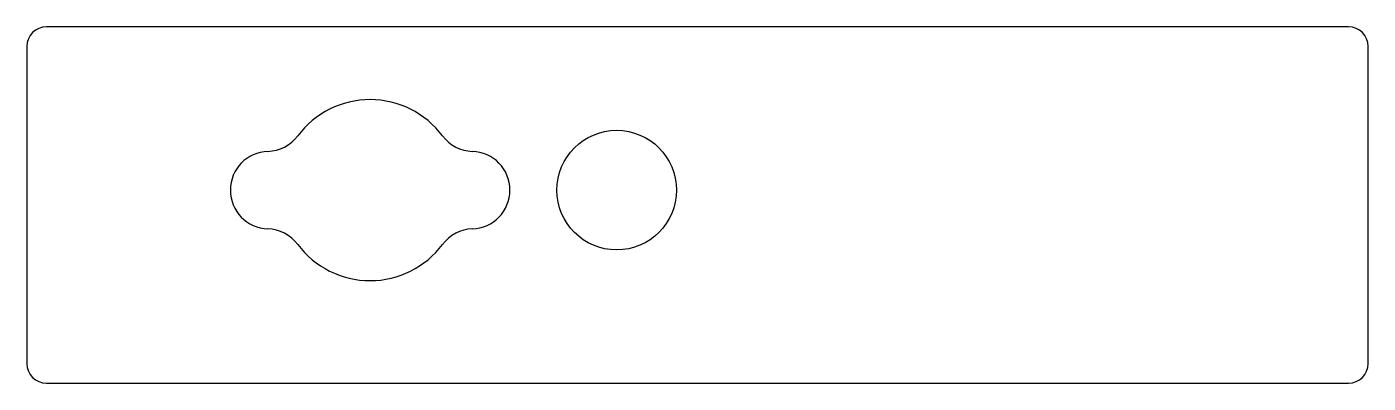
# Model space of a CAD drawing. Header units: millimetres. Extents: x -104 to 104, y -59 to -4.
import ezdxf

# ---------------------------------------------------------------- set-up
doc = ezdxf.new("R2010")
doc.units = ezdxf.units.MM

msp = doc.modelspace()

# ---------------------------------------------------------------- linework, layer by layer
at = {"color": 7, "linetype": 'Continuous', "lineweight": 25}
for p, q in [((100.71, -4.19), (-100.71, -4.19)), ((-103.76, -7.24), (-103.76, -56.26)), ((103.76, -56.26), (103.76, -7.24)), ((-100.71, -59.31), (100.71, -59.31))]:
    msp.add_line(p, q, dxfattribs=at)
msp.add_circle((-12.5, -29.45), 9.25, dxfattribs=at)
for centre, radius, start, end in [((-100.71, -7.24), 3.05, 90, 180), ((100.71, -7.24), 3.05, 0, 90), ((-50.65, -29.45), 14, 36.8484, 143.1516), ((-66.65, -17.46), 6, 271.8123, 323.1516), ((-34.64, -17.46), 6, 216.8484, 268.1877), ((-66.27, -29.45), 6, 91.8123, 268.1877), ((-35.02, -29.45), 6, 271.8123, 88.1877), ((-66.65, -41.44), 6, 36.8484, 88.1877), ((-34.64, -41.44), 6, 91.8123, 143.1516), ((-50.65, -29.45), 14, 216.8484, 323.1516), ((-100.71, -56.26), 3.05, 180, 270), ((100.71, -56.26), 3.05, 270, 0)]:
    msp.add_arc(centre, radius, start, end, dxfattribs=at)

doc.saveas('drawing.dxf')
